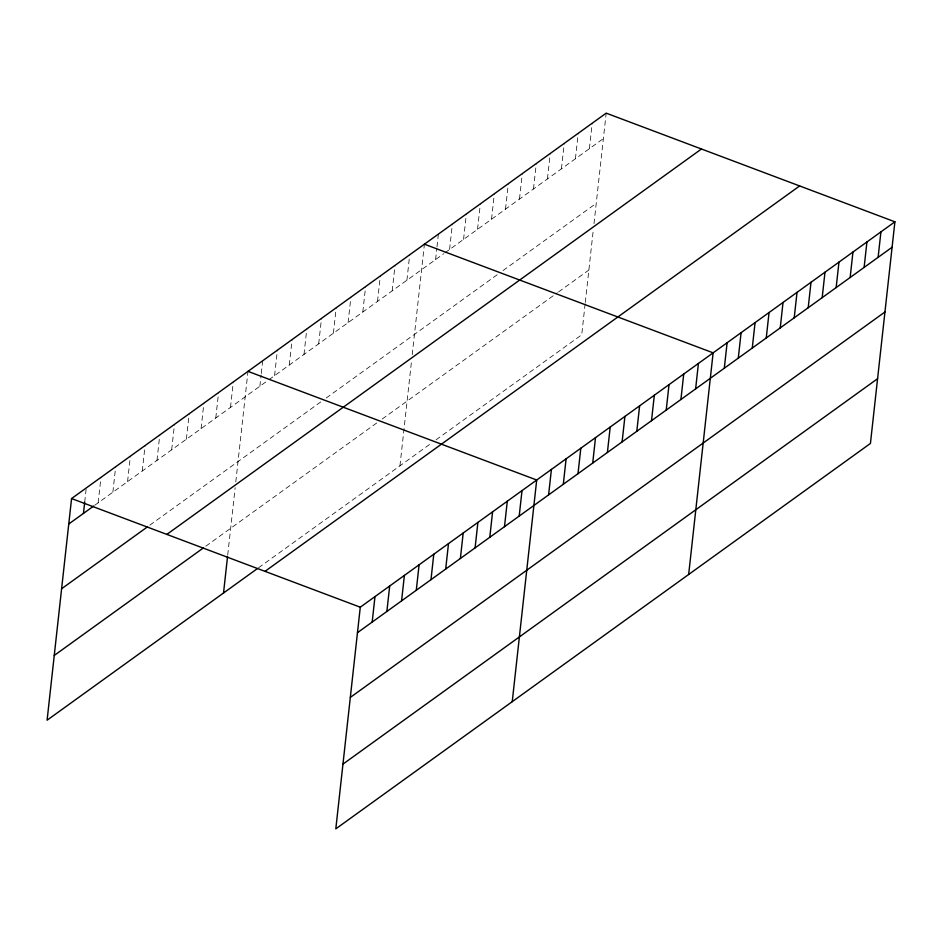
<?xml version="1.0" encoding="UTF-8"?>
<svg xmlns="http://www.w3.org/2000/svg" width="942" height="942" viewBox="0 0 942 942"><rect width="100%" height="100%" fill="white"/><g stroke="black" fill="none" stroke-linecap="round" stroke-linejoin="round"><path stroke-width="0.71" stroke-dasharray="4.71 3.53" d="M84.709 502.098L86.111 489.369M98.168 502.816L100.971 477.347M112.863 492.207L115.678 466.749M127.57 481.609L130.373 456.152M142.266 471.012L145.08 445.554M156.973 460.414L159.787 434.957M171.668 449.817L174.482 424.359M186.375 439.219L189.189 413.762M201.082 428.622L203.884 403.164M215.777 418.024L218.591 392.567M230.484 407.427L233.286 381.969M227.717 555.015L235.159 487.673M235.794 481.868L247.993 371.372M259.886 386.232L261.134 374.916M261.287 373.503L262.7 360.762M274.581 375.634L277.395 350.165M289.288 365.025L292.102 339.567M303.995 354.428L306.798 328.97M318.69 343.83L321.505 318.372M333.397 333.233L336.2 307.775M348.093 322.635L350.907 297.177M362.8 312.038L365.614 286.58M377.507 301.44L380.309 275.982M392.202 290.842L395.016 265.385M406.909 280.245L409.711 254.787M399.95 465.831L411.583 360.492M412.219 354.687L424.418 244.19M435.593 259.568L436.841 248.252M436.994 246.839L438.395 234.111M449.57 249.489L452.384 224.019M463.558 239.409L466.361 213.94M477.535 229.33L480.349 203.861M491.524 219.25L494.326 193.781M505.501 209.171L508.315 183.702M519.478 199.092L522.292 173.622M533.466 189.012L536.281 163.543M547.443 178.921L550.258 153.464M561.432 168.842L564.246 143.384M575.409 158.762L578.223 133.305M589.398 148.683L592.2 123.225M585.135 303.83L581.72 334.799L436.064 439.796M585.288 302.429L593.342 229.448M593.99 223.654L606.189 113.146M94.765 505.253L267.799 380.521M268.929 379.708L443.741 253.681M444.907 252.845L603.375 138.604M149.825 525.153L321.728 401.233M326.25 397.971L497.188 274.746M503.016 270.542L596.227 203.354M205.792 546.207L377.695 422.287M382.216 419.025L557.405 292.738M558.571 291.89L588.868 270.048M258.579 567.743L431.412 443.152"/><path stroke-width="1.41" d="M894.9 221.806L360.28 607.201L335.811 828.854L870.432 443.447L894.9 221.806L606.189 113.146L71.568 498.553L47.1 720.194L257.449 568.556M83.461 513.414L84.709 502.098M223.525 593.013L227.564 556.416M372.172 622.061L374.987 596.604M386.879 611.464L389.682 586.006M401.575 600.866L404.389 575.409M416.282 590.269L419.096 564.811M430.977 579.671L433.791 554.214M445.684 569.074L448.498 543.616M460.391 558.476L463.193 533.019M475.086 547.879L477.9 522.421M489.793 537.281L492.595 511.824M504.488 526.684L507.302 501.215M519.195 516.086L522.009 490.617M512.236 701.672L536.705 480.02L247.993 371.372M548.597 494.88L551.411 469.422M563.304 484.282L566.107 458.825M577.999 473.685L580.814 448.227M592.706 463.087L595.509 437.63M607.402 452.49L610.216 427.032M622.109 441.892L624.923 416.435M636.804 431.295L639.618 405.837M651.511 420.697L654.325 395.24M666.218 410.1L669.02 384.642M680.913 399.502L683.727 374.033M695.62 388.905L698.422 363.435M688.661 574.49L713.129 352.838L424.418 244.19M724.304 368.216L727.118 342.758M738.281 358.137L741.095 332.679M752.269 348.057L755.072 322.6M766.246 337.978L769.061 312.52M780.235 327.898L783.038 302.441M794.212 317.819L797.026 292.361M808.201 307.74L811.003 282.282M822.178 297.66L824.992 272.203M836.155 287.581L838.969 262.123M850.143 277.501L852.957 252.044M864.12 267.422L866.934 241.964M878.109 257.343L880.923 231.885M68.754 524.011L93.635 506.066M61.607 588.75L147.564 526.79M166.84 534.408L701.46 149.001M54.247 655.455L203.531 547.832M265.008 571.347L799.628 185.951M357.477 632.659L892.086 247.263M350.33 697.41L884.938 312.002M342.959 764.115L877.579 378.708M71.568 498.553L360.28 607.201"/></g></svg>
